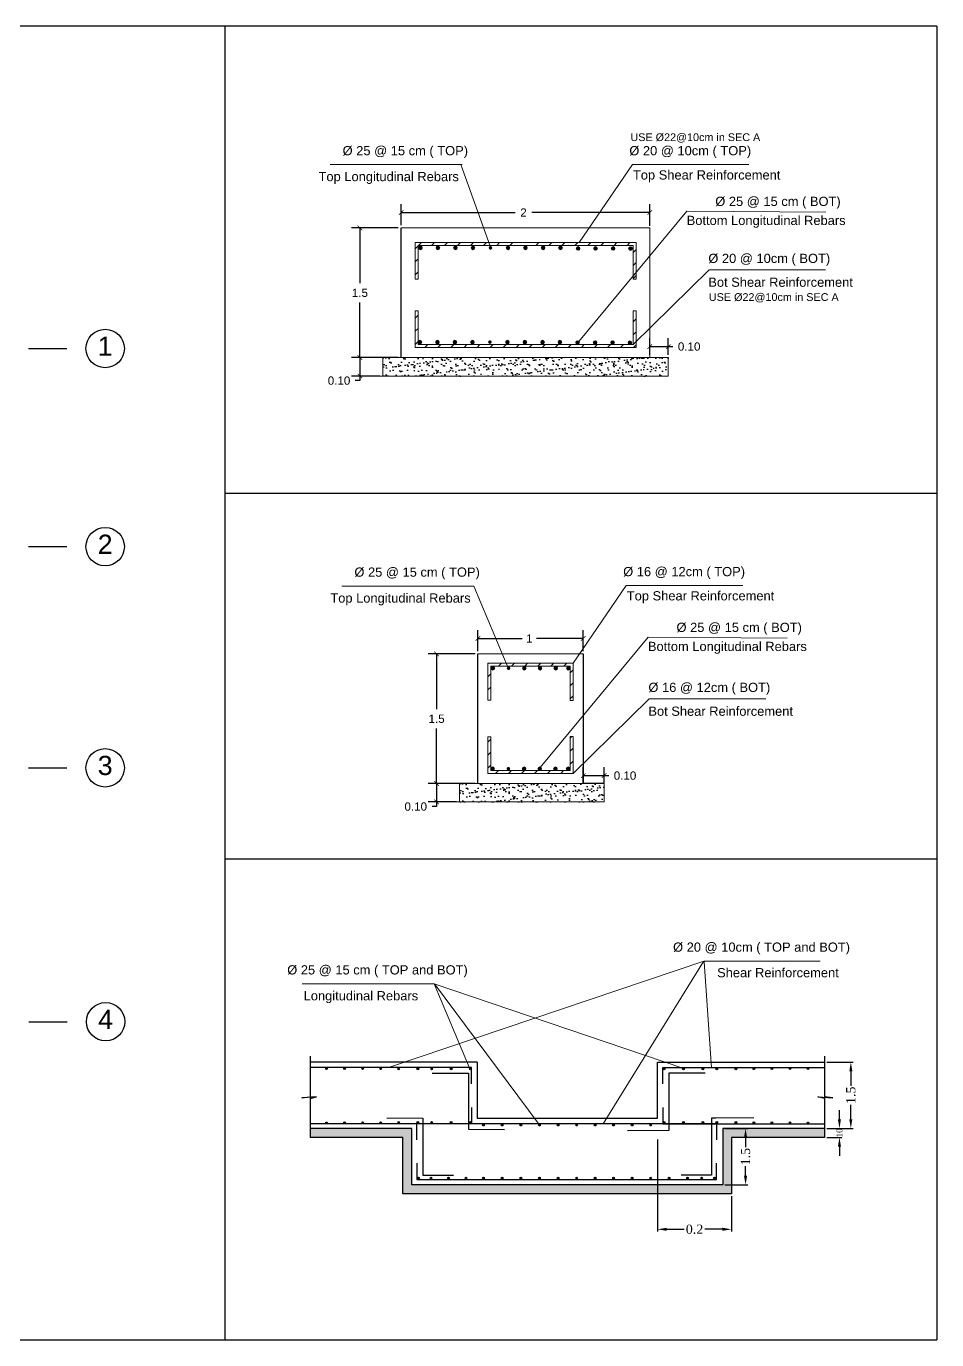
# Model space of a CAD drawing. Header units: metres. Extents: x 158 to 495, y 93 to 262.
# Drawn here: x 410.04 to 429.79, y 145.5 to 174 of the extents above; entities that cross this region are included whole.
import ezdxf
from ezdxf.enums import TextEntityAlignment as Align

# ---------------------------------------------------------------- set-up
doc = ezdxf.new("R2010")
doc.units = ezdxf.units.M
doc.header["$MEASUREMENT"] = 0
doc.styles.add('arial', font='arial.ttf')
doc.styles.get("Standard").update_dxf_attribs({"font": 'arial.ttf'})
doc.styles.add('T', font='times.ttf')
doc.dimstyles.new('STANDARD$0', dxfattribs={"dimtxt": 0.2, "dimasz": 0.2, "dimexe": 0.05, "dimexo": 0.05, "dimgap": 0.05, "dimtad": 0, "dimzin": 0, "dimdsep": 46, "dimtxsty": 'T', "dimcen": 0.05, "dimdle": 0.05, "dimclrd": 256, "dimclre": 256, "dimclrt": 256, "dimadec": 0, "dimazin": 0, "dimtfac": 1, "dimtix": 1, "dimtofl": 0, "dimtmove": 1, "dimatfit": 0, "dimfxl": 0.05, "dimtolj": 1, "dimtzin": 0, "dimlwd": -1, "dimlwe": -1, "dimarcsym": 0})

# ---------------------------------------------------------------- blocks, each defined once
blk = doc.blocks.new('_ArchTick')
at = {"color": 0, "linetype": 'ByBlock', "const_width": 0.15}
blk.add_lwpolyline([(-0.5, -0.5), (0.5, 0.5)], dxfattribs=at)
blk = doc.blocks.new('*D262')
at = {"color": 0, "lineweight": -2, "ltscale": 0.1, "transparency": 16777216}
for p, q in [((418.172, 169.688), (418.172, 170.141)), ((418.172, 169.961), (420.645, 169.961)), ((423.566, 169.961), (421.004, 169.961)), ((423.566, 169.675), (423.566, 170.141))]:
    blk.add_line(p, q, dxfattribs=at)
at = {"layer": 'Defpoints', "color": 0, "ltscale": 0.1, "transparency": 16777216}
for p in [(423.566, 169.961), (418.172, 169.626), (423.566, 169.613)]:
    blk.add_point(p, dxfattribs=at)
at = {"color": 0, "lineweight": -2, "ltscale": 0.1, "transparency": 16777216, "xscale": 0.1, "yscale": 0.1, "zscale": 0.1, "rotation": 180}
blk.add_blockref('_ArchTick', (418.172, 169.961), dxfattribs=at)
at = {"color": 0, "lineweight": -2, "ltscale": 0.1, "transparency": 16777216, "xscale": 0.1, "yscale": 0.1, "zscale": 0.1}
blk.add_blockref('_ArchTick', (423.566, 169.961), dxfattribs=at)
at = {"color": 0, "lineweight": 5, "ltscale": 0.1, "transparency": 16777216, "insert": (420.825, 169.961), "char_height": 0.18, "attachment_point": 5, "style": 'arial'}
blk.add_mtext('\\A1;2', dxfattribs=at)
blk = doc.blocks.new('*D259')
at = {"color": 0, "lineweight": -2, "ltscale": 0.1, "transparency": 16777216}
for p, q in [((418.109, 169.626), (417.096, 169.626)), ((417.276, 169.626), (417.276, 168.43)), ((417.276, 166.813), (417.276, 168.006)), ((418.109, 166.813), (417.096, 166.813))]:
    blk.add_line(p, q, dxfattribs=at)
at = {"layer": 'Defpoints', "color": 0, "ltscale": 0.1, "transparency": 16777216}
for p in [(418.172, 169.626), (417.276, 166.813), (418.172, 166.813)]:
    blk.add_point(p, dxfattribs=at)
at = {"color": 0, "lineweight": -2, "ltscale": 0.1, "transparency": 16777216, "xscale": 0.1, "yscale": 0.1, "zscale": 0.1}
for p, rotation in [((417.276, 169.626), 90), ((417.276, 166.813), 270)]:
    blk.add_blockref('_ArchTick', p, dxfattribs=dict(at, rotation=rotation))
at = {"color": 0, "lineweight": 5, "ltscale": 0.1, "transparency": 16777216, "insert": (417.276, 168.218), "char_height": 0.18, "attachment_point": 5, "style": 'arial'}
blk.add_mtext('\\A1;1.5', dxfattribs=at)
blk = doc.blocks.new('*D260')
at = {"color": 0, "lineweight": -2, "ltscale": 0.1, "transparency": 16777216}
for p, q in [((417.709, 166.813), (417.096, 166.813)), ((417.276, 166.813), (417.276, 166.413)), ((417.709, 166.413), (417.096, 166.413)), ((417.276, 166.313), (417.176, 166.313)), ((417.276, 166.413), (417.276, 166.313))]:
    blk.add_line(p, q, dxfattribs=at)
at = {"layer": 'Defpoints', "color": 0, "ltscale": 0.1, "transparency": 16777216}
for p in [(417.772, 166.813), (417.276, 166.413), (417.772, 166.413)]:
    blk.add_point(p, dxfattribs=at)
at = {"color": 0, "lineweight": -2, "ltscale": 0.1, "transparency": 16777216, "xscale": 0.1, "yscale": 0.1, "zscale": 0.1}
for p, rotation in [((417.276, 166.813), 90), ((417.276, 166.413), 270)]:
    blk.add_blockref('_ArchTick', p, dxfattribs=dict(at, rotation=rotation))
at = {"color": 0, "lineweight": 5, "ltscale": 0.1, "transparency": 16777216, "insert": (416.823, 166.313), "char_height": 0.18, "attachment_point": 5, "style": 'arial'}
blk.add_mtext('\\A1;0.10', dxfattribs=at)
blk = doc.blocks.new('*D261')
at = {"color": 0, "lineweight": -2, "ltscale": 0.1, "transparency": 16777216}
for p, q in [((423.566, 166.875), (423.566, 167.232)), ((423.566, 167.052), (423.966, 167.052)), ((423.966, 166.875), (423.966, 167.232)), ((423.966, 167.052), (424.066, 167.052))]:
    blk.add_line(p, q, dxfattribs=at)
at = {"layer": 'Defpoints', "color": 0, "ltscale": 0.1, "transparency": 16777216}
for p in [(423.566, 167.052), (423.566, 166.813), (423.966, 166.813)]:
    blk.add_point(p, dxfattribs=at)
at = {"color": 0, "lineweight": -2, "ltscale": 0.1, "transparency": 16777216, "xscale": 0.1, "yscale": 0.1, "zscale": 0.1, "rotation": 180}
blk.add_blockref('_ArchTick', (423.566, 167.052), dxfattribs=at)
at = {"color": 0, "lineweight": -2, "ltscale": 0.1, "transparency": 16777216, "xscale": 0.1, "yscale": 0.1, "zscale": 0.1}
blk.add_blockref('_ArchTick', (423.966, 167.052), dxfattribs=at)
at = {"color": 0, "lineweight": 5, "ltscale": 0.1, "transparency": 16777216, "insert": (424.419, 167.052), "char_height": 0.18, "attachment_point": 5, "style": 'arial'}
blk.add_mtext('\\A1;0.10', dxfattribs=at)
blk = doc.blocks.new('*D263')
at = {"color": 0, "lineweight": -2, "ltscale": 0.1, "transparency": 16777216}
for p, q in [((419.836, 160.444), (419.836, 160.897)), ((422.121, 160.444), (422.121, 160.897)), ((419.836, 160.717), (420.798, 160.717)), ((422.121, 160.717), (421.104, 160.717))]:
    blk.add_line(p, q, dxfattribs=at)
at = {"layer": 'Defpoints', "color": 0, "ltscale": 0.1, "transparency": 16777216}
for p in [(422.121, 160.717), (419.836, 160.382), (422.121, 160.382)]:
    blk.add_point(p, dxfattribs=at)
at = {"color": 0, "lineweight": -2, "ltscale": 0.1, "transparency": 16777216, "xscale": 0.1, "yscale": 0.1, "zscale": 0.1, "rotation": 180}
blk.add_blockref('_ArchTick', (419.836, 160.717), dxfattribs=at)
at = {"color": 0, "lineweight": -2, "ltscale": 0.1, "transparency": 16777216, "xscale": 0.1, "yscale": 0.1, "zscale": 0.1}
blk.add_blockref('_ArchTick', (422.121, 160.717), dxfattribs=at)
at = {"color": 0, "lineweight": 5, "ltscale": 0.1, "transparency": 16777216, "insert": (420.951, 160.717), "char_height": 0.18, "attachment_point": 5, "style": 'arial'}
blk.add_mtext('\\A1;1', dxfattribs=at)
blk = doc.blocks.new('*D264')
at = {"color": 0, "lineweight": -2, "ltscale": 0.1, "transparency": 16777216}
for p, q in [((419.774, 160.382), (418.76, 160.382)), ((418.94, 160.382), (418.94, 159.185)), ((418.94, 157.569), (418.94, 158.762)), ((419.774, 157.569), (418.76, 157.569))]:
    blk.add_line(p, q, dxfattribs=at)
at = {"layer": 'Defpoints', "color": 0, "ltscale": 0.1, "transparency": 16777216}
for p in [(419.836, 160.382), (418.94, 157.569), (419.836, 157.569)]:
    blk.add_point(p, dxfattribs=at)
at = {"color": 0, "lineweight": -2, "ltscale": 0.1, "transparency": 16777216, "xscale": 0.1, "yscale": 0.1, "zscale": 0.1}
for p, rotation in [((418.94, 160.382), 90), ((418.94, 157.569), 270)]:
    blk.add_blockref('_ArchTick', p, dxfattribs=dict(at, rotation=rotation))
at = {"color": 0, "lineweight": 5, "ltscale": 0.1, "transparency": 16777216, "insert": (418.94, 158.974), "char_height": 0.18, "attachment_point": 5, "style": 'arial'}
blk.add_mtext('\\A1;1.5', dxfattribs=at)
blk = doc.blocks.new('*D265')
at = {"color": 0, "lineweight": -2, "ltscale": 0.1, "transparency": 16777216}
for p, q in [((419.374, 157.569), (418.76, 157.569)), ((418.94, 157.569), (418.94, 157.169)), ((419.374, 157.169), (418.76, 157.169)), ((418.94, 157.069), (418.84, 157.069)), ((418.94, 157.169), (418.94, 157.069))]:
    blk.add_line(p, q, dxfattribs=at)
at = {"layer": 'Defpoints', "color": 0, "ltscale": 0.1, "transparency": 16777216}
for p in [(419.436, 157.569), (418.94, 157.169), (419.436, 157.169)]:
    blk.add_point(p, dxfattribs=at)
at = {"color": 0, "lineweight": -2, "ltscale": 0.1, "transparency": 16777216, "xscale": 0.1, "yscale": 0.1, "zscale": 0.1}
for p, rotation in [((418.94, 157.569), 90), ((418.94, 157.169), 270)]:
    blk.add_blockref('_ArchTick', p, dxfattribs=dict(at, rotation=rotation))
at = {"color": 0, "lineweight": 5, "ltscale": 0.1, "transparency": 16777216, "insert": (418.487, 157.069), "char_height": 0.18, "attachment_point": 5, "style": 'arial'}
blk.add_mtext('\\A1;0.10', dxfattribs=at)
blk = doc.blocks.new('*D266')
at = {"color": 0, "lineweight": -2, "ltscale": 0.1, "transparency": 16777216}
for p, q in [((422.122, 157.564), (422.122, 157.921)), ((422.574, 157.564), (422.574, 157.921)), ((422.122, 157.741), (422.574, 157.741)), ((422.574, 157.741), (422.674, 157.741))]:
    blk.add_line(p, q, dxfattribs=at)
at = {"layer": 'Defpoints', "color": 0, "ltscale": 0.1, "transparency": 16777216}
for p in [(422.122, 157.741), (422.122, 157.502), (422.574, 157.502)]:
    blk.add_point(p, dxfattribs=at)
at = {"color": 0, "lineweight": -2, "ltscale": 0.1, "transparency": 16777216, "xscale": 0.1, "yscale": 0.1, "zscale": 0.1, "rotation": 180}
blk.add_blockref('_ArchTick', (422.122, 157.741), dxfattribs=at)
at = {"color": 0, "lineweight": -2, "ltscale": 0.1, "transparency": 16777216, "xscale": 0.1, "yscale": 0.1, "zscale": 0.1}
blk.add_blockref('_ArchTick', (422.574, 157.741), dxfattribs=at)
at = {"color": 0, "lineweight": 5, "ltscale": 0.1, "transparency": 16777216, "insert": (423.028, 157.741), "char_height": 0.18, "attachment_point": 5, "style": 'arial'}
blk.add_mtext('\\A1;0.10', dxfattribs=at)
blk = doc.blocks.new('*D270')
at = {"transparency": 16777216}
for p, q in [((427.68, 150.284), (427.68, 150.484)), ((427.405, 150.084), (427.73, 150.084)), ((427.405, 149.891), (427.73, 149.891)), ((427.68, 149.691), (427.68, 149.491))]:
    blk.add_line(p, q, dxfattribs=at)
for points in [[(427.646, 150.284), (427.713, 150.284), (427.68, 150.084)], [(427.646, 149.691), (427.713, 149.691), (427.68, 149.891)]]:
    blk.add_solid(points, dxfattribs=at)
at = {"layer": 'Defpoints', "color": 0, "transparency": 16777216}
for p in [(427.355, 150.084), (427.355, 149.891), (427.68, 149.891)]:
    blk.add_point(p, dxfattribs=at)
at = {"transparency": 16777216, "insert": (427.68, 149.988), "char_height": 0.2, "attachment_point": 5, "rotation": 90, "style": 'T'}
blk.add_mtext('\\A1;{\\H0.65x;10}', dxfattribs=at)
blk = doc.blocks.new('*D271')
at = {"transparency": 16777216}
for p, q in [((427.405, 151.523), (427.977, 151.523)), ((427.927, 151.323), (427.927, 151.011)), ((427.927, 150.284), (427.927, 150.596)), ((427.405, 150.084), (427.977, 150.084))]:
    blk.add_line(p, q, dxfattribs=at)
for points in [[(427.894, 151.323), (427.96, 151.323), (427.927, 151.523)], [(427.893, 150.284), (427.96, 150.284), (427.927, 150.084)]]:
    blk.add_solid(points, dxfattribs=at)
at = {"layer": 'Defpoints', "color": 0, "transparency": 16777216}
for p in [(427.355, 151.523), (427.355, 150.084), (427.927, 150.084)]:
    blk.add_point(p, dxfattribs=at)
at = {"transparency": 16777216, "insert": (427.927, 150.804), "char_height": 0.2, "attachment_point": 5, "rotation": 89.976, "style": 'T'}
blk.add_mtext('\\A1;1.5', dxfattribs=at)
blk = doc.blocks.new('*D272')
at = {"transparency": 16777216}
for p, q in [((425.196, 150.084), (425.693, 150.084)), ((425.643, 149.884), (425.643, 149.679)), ((425.643, 149.059), (425.643, 149.264)), ((425.196, 148.859), (425.693, 148.859))]:
    blk.add_line(p, q, dxfattribs=at)
for points in [[(425.609, 149.884), (425.676, 149.884), (425.643, 150.084)], [(425.609, 149.059), (425.676, 149.059), (425.643, 148.859)]]:
    blk.add_solid(points, dxfattribs=at)
at = {"layer": 'Defpoints', "color": 0, "transparency": 16777216}
for p in [(425.146, 150.084), (425.146, 148.859), (425.643, 148.859)]:
    blk.add_point(p, dxfattribs=at)
at = {"transparency": 16777216, "insert": (425.643, 149.472), "char_height": 0.2, "attachment_point": 5, "rotation": 90, "style": 'T'}
blk.add_mtext('\\A1;1.5', dxfattribs=at)
blk = doc.blocks.new('*D273')
at = {"transparency": 16777216}
for p, q in [((423.733, 149.841), (423.733, 147.845)), ((425.34, 148.615), (425.34, 147.845)), ((423.933, 147.895), (424.313, 147.895)), ((425.14, 147.895), (424.76, 147.895))]:
    blk.add_line(p, q, dxfattribs=at)
for points in [[(423.933, 147.929), (423.933, 147.862), (423.733, 147.895)], [(425.14, 147.929), (425.14, 147.862), (425.34, 147.895)]]:
    blk.add_solid(points, dxfattribs=at)
at = {"layer": 'Defpoints', "color": 0, "transparency": 16777216}
for p in [(423.733, 149.891), (425.34, 148.665), (425.34, 147.895)]:
    blk.add_point(p, dxfattribs=at)
at = {"transparency": 16777216, "insert": (424.536, 147.895), "char_height": 0.2, "attachment_point": 5, "style": 'T'}
blk.add_mtext('\\A1;0.2', dxfattribs=at)

msp = doc.modelspace()

# ---------------------------------------------------------------- hatches: boundary and pattern name
at = {"lineweight": 13, "ltscale": 15}
h = msp.add_hatch(dxfattribs=at)
h.set_pattern_fill('ANSI31', color=256, scale=1.6, style=0)
h.set_pattern_definition([(45, (245570.4469, 36202.80472), (-0.14142135624, 0.14142135624), [])])
h.paths.add_polyline_path([(420.41061, 169.313), (418.47184, 169.313), (418.47184, 168.513), (418.53584, 168.513), (418.53584, 169.249), (420.44537, 169.249)])
h.paths.add_polyline_path([(420.9101, 169.313), (420.9101, 169.249), (423.20189, 169.249), (423.20189, 168.513), (423.26589, 168.513), (423.26589, 169.313)])
h.paths.add_polyline_path([(420.7133, 169.249), (420.7133, 169.313), (420.41061, 169.313), (420.44537, 169.249)])
for points in [[(418.62761, 169.19208, 1), (418.54761, 169.19208, 1)], [(419.00797, 169.19208, 1), (418.92797, 169.19208, 1)], [(419.38829, 169.19208, 1), (419.30829, 169.19208, 1)], [(419.76907, 169.19208, 1), (419.68907, 169.19208, 1)], [(420.14785, 169.19348, 1), (420.06785, 169.19348, 1)], [(420.52865, 169.19208, 1), (420.44865, 169.19208, 1)], [(420.9079, 169.19208, 1), (420.8279, 169.19208, 1)], [(421.29078, 169.19208, 1), (421.21078, 169.19208, 1)], [(421.66734, 169.19208, 1), (421.58734, 169.19208, 1)], [(422.04917, 169.18235, 1), (421.96917, 169.18235, 1)], [(422.42878, 169.18235, 1), (422.34878, 169.18235, 1)], [(422.80883, 169.18235, 1), (422.72883, 169.18235, 1)], [(423.18639, 169.17821, 1), (423.10639, 169.17821, 1)], [(418.61584, 167.14842, 1), (418.53584, 167.14842, 1)], [(418.9962, 167.14842, 1), (418.9162, 167.14842, 1)], [(419.37651, 167.14842, 1), (419.29651, 167.14842, 1)], [(419.7573, 167.14842, 1), (419.6773, 167.14842, 1)], [(420.13608, 167.14982, 1), (420.05608, 167.14982, 1)], [(420.51687, 167.14842, 1), (420.43687, 167.14842, 1)], [(420.89613, 167.14842, 1), (420.81613, 167.14842, 1)], [(421.279, 167.14842, 1), (421.199, 167.14842, 1)], [(421.65556, 167.14842, 1), (421.57556, 167.14842, 1)], [(422.0374, 167.1387, 1), (421.9574, 167.1387, 1)], [(422.41701, 167.1387, 1), (422.33701, 167.1387, 1)], [(422.79706, 167.1387, 1), (422.71706, 167.1387, 1)], [(423.17462, 167.13456, 1), (423.09462, 167.13456, 1)], [(420.20131, 160.07068, 1), (420.12131, 160.07068, 1)], [(420.54174, 160.07208, 1), (420.46174, 160.07208, 1)], [(420.88266, 160.07022, 1), (420.80266, 160.07022, 1)], [(421.22318, 160.07136, 1), (421.14318, 160.07136, 1)], [(421.56364, 160.07068, 1), (421.48364, 160.07068, 1)], [(421.83707, 160.07068, 1), (421.75707, 160.07068, 1)], [(420.19634, 157.88906, 1), (420.11634, 157.88906, 1)], [(420.53677, 157.89046, 1), (420.45677, 157.89046, 1)], [(420.87769, 157.88861, 1), (420.79769, 157.88861, 1)], [(421.21821, 157.88975, 1), (421.13821, 157.88975, 1)], [(421.55867, 157.88906, 1), (421.47867, 157.88906, 1)], [(421.83211, 157.88906, 1), (421.75211, 157.88906, 1)]]:
    msp.add_hatch(color=256, dxfattribs=at).paths.add_polyline_path(points)
h = msp.add_hatch(dxfattribs=at)
h.set_pattern_fill('ANSI31', color=256, scale=1.6, style=0)
h.set_pattern_definition([(45, (245570.4469, 36202.71022), (-0.14142135624, 0.14142135624), [])])
h.paths.add_polyline_path([(423.26589, 167.03143), (420.41061, 167.03143), (420.44537, 167.09543), (423.20189, 167.09543), (423.20189, 167.83143), (423.26589, 167.83143)])
h.paths.add_polyline_path([(420.41061, 167.03143), (418.47184, 167.03143), (418.47184, 167.83143), (418.53584, 167.83143), (418.53584, 167.09543), (420.44537, 167.09543)])
h = msp.add_hatch()
h.set_pattern_fill('AR-SAND', color=256, scale=0.1, style=0)
h.set_pattern_definition([(37.5, (0.93305, 5.55027), (-0.006299336, 0.192682377), [0, -0.152, 0, -0.17, 0, -0.1625]), (7.5, (0.93305, 5.55027), (0.17697767, 0.2822146), [0, -0.082, 0, -0.137, 0, -0.0525]), (327.5, (0.81005, 5.55027), (0.311414186, 0.000565905), [0, -0.05, 0, -0.18, 0, -0.235]), (317.5, (0.81005, 5.55027), (0.30061266, 0.08776756), [0, -0.025, 0, -0.118, 0, -0.135])])
h.paths.add_polyline_path([(423.96589, 166.813), (420.9101, 166.813), (417.77184, 166.813), (417.77184, 166.413), (420.9101, 166.413), (423.96589, 166.413)])
h = msp.add_hatch()
h.set_pattern_fill('ANSI31', color=256, scale=1.6)
h.set_pattern_definition([(45, (2.80077, 1.43211), (-0.14142136, 0.14142136), [])])
h.paths.add_polyline_path([(421.90196, 160.1791), (420.05234, 160.1791), (420.05234, 159.3791), (420.11634, 159.3791), (420.11634, 160.1151), (421.83796, 160.1151), (421.83796, 159.37363), (421.90196, 159.37363)])
h.paths.add_polyline_path([(421.90196, 158.59008), (421.83796, 158.59008), (421.83796, 157.84861), (420.11634, 157.84861), (420.11634, 158.58461), (420.05234, 158.58461), (420.05234, 157.78461), (421.90196, 157.78461)])
h = msp.add_hatch()
h.set_pattern_fill('AR-SAND', color=256, scale=0.1, style=0)
h.set_pattern_definition([(37.5, (2.59726, -3.6938), (-0.006299336, 0.192682377), [0, -0.152, 0, -0.17, 0, -0.1625]), (7.5, (2.59726, -3.6938), (0.17697767, 0.2822146), [0, -0.082, 0, -0.137, 0, -0.0525]), (327.5, (2.47426, -3.6938), (0.311414186, 0.000565905), [0, -0.05, 0, -0.18, 0, -0.235]), (317.5, (2.47426, -3.6938), (0.30061266, 0.08776756), [0, -0.025, 0, -0.118, 0, -0.135])])
h.paths.add_polyline_path([(422.57431, 157.56893), (419.43605, 157.56893), (419.43605, 157.16893), (422.57431, 157.16893)])
at = {"ltscale": 0.6}
for points in [[(416.53327, 151.38198, 1), (416.57251, 151.38198, 1)], [(416.92422, 151.384, 1), (416.96347, 151.384, 1)], [(417.31518, 151.38198, 1), (417.35442, 151.38198, 1)], [(417.70613, 151.37997, 1), (417.74538, 151.37997, 1)], [(418.09708, 151.37795, 1), (418.13633, 151.37795, 1)], [(418.51347, 151.37795, 1), (418.55272, 151.37795, 1)], [(418.81273, 151.37795, 1), (418.85198, 151.37795, 1)], [(419.23463, 151.37795, 1), (419.27388, 151.37795, 1)], [(419.65654, 151.37795, 1), (419.69579, 151.37795, 1)], [(423.89367, 151.37795, -1), (423.85442, 151.37795, -1)], [(424.31557, 151.37795, -1), (424.27633, 151.37795, -1)], [(424.73748, 151.37795, -1), (424.69823, 151.37795, -1)], [(425.03674, 151.37795, -1), (424.99749, 151.37795, -1)], [(425.45312, 151.37795, -1), (425.41388, 151.37795, -1)], [(425.84408, 151.37997, -1), (425.80483, 151.37997, -1)], [(426.23503, 151.38198, -1), (426.19579, 151.38198, -1)], [(426.62599, 151.384, -1), (426.58674, 151.384, -1)], [(427.01694, 151.38198, -1), (426.9777, 151.38198, -1)], [(416.53327, 150.20358, -1), (416.57251, 150.20358, -1)], [(416.92422, 150.2056, -1), (416.96347, 150.2056, -1)], [(417.31518, 150.20761, -1), (417.35442, 150.20761, -1)], [(417.70613, 150.20962, -1), (417.74538, 150.20962, -1)], [(418.09708, 150.21164, -1), (418.13633, 150.21164, -1)], [(418.51347, 150.21164, -1), (418.55272, 150.21164, -1)], [(418.81273, 150.21164, -1), (418.85198, 150.21164, -1)], [(419.23463, 150.21164, -1), (419.27388, 150.21164, -1)], [(419.65654, 150.21164, -1), (419.69579, 150.21164, -1)], [(423.89367, 150.21164, 1), (423.85442, 150.21164, 1)], [(424.31557, 150.21164, 1), (424.27633, 150.21164, 1)], [(424.73748, 150.21164, 1), (424.69823, 150.21164, 1)], [(425.03674, 150.21164, 1), (424.99749, 150.21164, 1)], [(425.45312, 150.21164, 1), (425.41388, 150.21164, 1)], [(425.84408, 150.20962, 1), (425.80483, 150.20962, 1)], [(426.23503, 150.20761, 1), (426.19579, 150.20761, 1)], [(426.62599, 150.2056, 1), (426.58674, 150.2056, 1)], [(427.01694, 150.20358, 1), (426.9777, 150.20358, 1)], [(419.97713, 150.15707, -1), (419.93788, 150.15707, -1)], [(420.38137, 150.15707, -1), (420.34213, 150.15707, -1)], [(420.78562, 150.15707, -1), (420.74637, 150.15707, -1)], [(421.18986, 150.15707, -1), (421.15061, 150.15707, -1)], [(421.59411, 150.15707, -1), (421.55486, 150.15707, -1)], [(421.99835, 150.15707, -1), (421.9591, 150.15707, -1)], [(422.39867, 150.15707, -1), (422.35942, 150.15707, -1)], [(422.39867, 150.15707, -1), (422.35942, 150.15707, -1)], [(422.79899, 150.15707, -1), (422.75974, 150.15707, -1)], [(423.20323, 150.15707, -1), (423.16398, 150.15707, -1)], [(423.60355, 150.15707, -1), (423.5643, 150.15707, -1)], [(423.60355, 150.15707, -1), (423.5643, 150.15707, -1)], [(418.52711, 149.00785, -1), (418.56635, 149.00785, -1)], [(418.79819, 149.0066, -1), (418.83744, 149.0066, -1)], [(419.17775, 149.00785, -1), (419.217, 149.00785, -1)], [(419.55782, 149.00785, -1), (419.59707, 149.00785, -1)], [(419.97713, 149.00785, 1), (419.93788, 149.00785, 1)], [(420.38137, 149.00785, 1), (420.34213, 149.00785, 1)], [(420.78562, 149.00785, 1), (420.74637, 149.00785, 1)], [(421.18986, 149.00785, 1), (421.15061, 149.00785, 1)], [(421.59411, 149.00785, 1), (421.55486, 149.00785, 1)], [(421.99835, 149.00785, 1), (421.9591, 149.00785, 1)], [(422.39867, 149.00785, 1), (422.35942, 149.00785, 1)], [(422.79899, 149.00785, 1), (422.75974, 149.00785, 1)], [(423.20323, 149.00785, 1), (423.16398, 149.00785, 1)], [(423.60355, 149.00785, 1), (423.5643, 149.00785, 1)], [(423.60355, 149.00785, 1), (423.5643, 149.00785, 1)], [(424.00387, 149.00785, 1), (423.96462, 149.00785, 1)], [(424.40419, 149.00785, 1), (424.36494, 149.00785, 1)], [(424.70977, 149.00785, 1), (424.67053, 149.00785, 1)], [(424.98745, 149.00785, 1), (424.9482, 149.00785, 1)]]:
    msp.add_hatch(color=256, dxfattribs=at).paths.add_polyline_path(points)
h = msp.add_hatch()
h.set_pattern_fill('AR-CONC', color=256, scale=0.026892)
h.set_pattern_definition([(50, (299.81132, 145.18097), (0.19288776, -0.0168755), [0.02016923, -0.22186148]), (355, (299.81132, 145.18097), (-0.03731343, 0.20228177), [0.01613538, -0.17748918]), (100.45144, (299.8274, 145.17956), (0.15557434, 0.18540627), [0.0171412, -0.18855324]), (46.1842, (299.81132, 145.23475), (0.28700574, -0.04451194), [0.03025384, -0.3327922]), (96.63564, (299.83523, 145.23104), (0.2513521, 0.2619629), [0.0257118, -0.28283]), (351.18416, (299.81132, 145.23475), (0.2513521, 0.2619629), [0.0242031, -0.2662338]), (21, (299.83821, 145.22131), (0.16052204, -0.10827348), [0.02016923, -0.22186148]), (326, (299.8382, 145.2213), (0.0654331, 0.19500953), [0.01613538, -0.17748918]), (71.45144, (299.85159, 145.21229), (0.22595513, 0.08673605), [0.0171412, -0.18855324]), (37.5, (299.81132, 145.18097), (0.003270065, 0.089522815), [0, -0.1753378, 0, -0.18017841, 0, -0.17816149]), (7.5, (299.81132, 145.18097), (0.07074545, 0.10606638), [0, -0.10272859, 0, -0.17130395, 0, -0.06790306]), (327.5, (299.75135, 145.18097), (0.143557133, -0.006065524), [0, -0.06723075, 0, -0.20975994, 0, -0.27833531]), (317.5, (299.72446, 145.18097), (0.15683218, 0.02692053), [0, -0.08739998, 0, -0.13930212, 0, -0.19765841])])
h.paths.add_polyline_path([(425.14628, 150.08436), (425.14628, 148.85884), (418.40272, 148.85884), (418.40272, 150.08436), (416.19431, 150.08436), (416.19417, 149.89079), (418.20915, 149.89079), (418.20915, 148.66527), (425.33985, 148.66527), (425.33985, 149.89079), (427.35483, 149.89079), (427.35496, 150.08436)])
msp.add_hatch(color=256).paths.add_polyline_path([(422.39867, 149.00785, 1), (422.35942, 149.00785, 1)])

# ---------------------------------------------------------------- linework, layer by layer
for p, q in [((429.79025, 174.00324), (389.47686, 174.00324)), ((414.35033, 145.49882), (414.35033, 174.00324)), ((429.79025, 174.00324), (429.79025, 145.49882)), ((410.08167, 167.00978), (410.91501, 167.00978)), ((410.08167, 167.00978), (410.91501, 167.00978)), ((410.08167, 167.00978), (410.91501, 167.00978)), ((429.79025, 163.86132), (414.35033, 163.86132)), ((410.08167, 162.70978), (410.91501, 162.70978)), ((410.08167, 162.70978), (410.91501, 162.70978)), ((410.08167, 162.70978), (410.91501, 162.70978)), ((422.12063, 160.38185), (422.12063, 157.56893)), ((410.08167, 157.90978), (410.91501, 157.90978)), ((410.08167, 157.90978), (410.91501, 157.90978)), ((410.08167, 157.90978), (410.91501, 157.90978)), ((422.57431, 157.56893), (422.12063, 157.56893)), ((414.35033, 155.93157), (429.79025, 155.93157)), ((410.09159, 152.39978), (410.92492, 152.39978)), ((410.09159, 152.39978), (410.92492, 152.39978)), ((410.09159, 152.39978), (410.92492, 152.39978)), ((389.47686, 145.49882), (429.79025, 145.49882))]:
    msp.add_line(p, q)
at = {"linetype": 'ByBlock', "lineweight": 9}
for p, q in [((419.49383, 171.00103), (416.62692, 171.00103)), ((420.10462, 169.23364), (419.4658, 171.00103)), ((422.03473, 169.313), (423.18689, 171.00026)), ((425.71424, 171.00026), (423.18689, 171.00026)), ((422.02873, 167.16401), (424.37212, 169.99297)), ((424.37212, 169.99297), (427.38669, 169.96976)), ((423.20189, 167.09456), (424.85321, 168.72068)), ((424.85321, 168.72068), (427.38055, 168.72068)), ((419.74944, 161.85475), (416.88252, 161.85475)), ((420.50743, 160.04579), (419.74944, 161.85475)), ((421.90196, 160.1791), (423.05413, 161.86636)), ((425.58147, 161.86636), (423.05413, 161.86636)), ((421.18745, 157.91882), (423.53084, 160.74778)), ((423.53084, 160.74778), (426.54541, 160.72457)), ((421.90196, 157.78461), (423.55328, 159.41073)), ((423.55328, 159.41073), (426.08062, 159.41073)), ((417.9151, 151.41713), (424.73387, 153.71643)), ((422.55622, 150.18273), (424.73153, 153.70704)), ((427.26121, 153.71643), (424.73387, 153.71643)), ((424.90115, 151.4015), (424.74301, 153.70316)), ((418.88996, 153.22293), (416.02304, 153.22293)), ((424.28177, 151.39391), (418.88864, 153.22178)), ((419.64795, 151.41397), (418.88996, 153.22293)), ((421.1618, 150.17266), (418.89417, 153.22096))]:
    msp.add_line(p, q, dxfattribs=at)
at = {"linetype": 'ByBlock'}
for p, q in [((418.17184, 166.813), (418.17184, 169.62592)), ((419.83605, 157.56893), (419.83605, 160.38185))]:
    msp.add_line(p, q, dxfattribs=at)
at = {"linetype": 'ByBlock', "lineweight": 13}
for p, q in [((418.17184, 169.62592), (420.9101, 169.62592)), ((420.9101, 169.62592), (423.56589, 169.62592)), ((423.56589, 169.62592), (423.56589, 166.813)), ((419.83605, 160.38185), (422.12063, 160.38185))]:
    msp.add_line(p, q, dxfattribs=at)
at = {"lineweight": 13, "ltscale": 15}
for p, q in [((418.47184, 169.313), (420.87267, 169.313)), ((418.47184, 168.513), (418.47184, 169.313)), ((418.53584, 169.249), (420.9101, 169.249)), ((418.53584, 168.513), (418.53584, 169.249)), ((420.87267, 169.313), (423.26589, 169.313)), ((420.9101, 169.249), (423.20189, 169.249)), ((423.20189, 168.513), (423.20189, 169.249)), ((423.26589, 168.513), (423.26589, 169.313)), ((418.47184, 168.513), (418.53584, 168.513)), ((423.26589, 168.513), (423.20189, 168.513)), ((418.47184, 167.83056), (418.47184, 167.03056)), ((418.47184, 167.83056), (418.53584, 167.83056)), ((418.53584, 167.83056), (418.53584, 167.09456)), ((423.20189, 167.83056), (423.20189, 167.09456)), ((423.26589, 167.83056), (423.20189, 167.83056)), ((423.26589, 167.83056), (423.26589, 167.03056)), ((418.53584, 167.09456), (420.9101, 167.09456)), ((420.9101, 167.09456), (423.20189, 167.09456)), ((418.47184, 167.03056), (420.9101, 167.03056)), ((420.9101, 167.03056), (423.26589, 167.03056)), ((420.05234, 160.1791), (421.90196, 160.1791)), ((420.05234, 159.3791), (420.05234, 160.1791)), ((420.11634, 160.1151), (421.83796, 160.1151)), ((420.11634, 159.3791), (420.11634, 160.1151)), ((421.83796, 159.37363), (421.83796, 160.1151)), ((421.90196, 159.37363), (421.90196, 160.1791)), ((420.05234, 159.3791), (420.11634, 159.3791)), ((421.83796, 159.37363), (421.90196, 159.37363)), ((420.05234, 158.58461), (420.05234, 157.78461)), ((420.05234, 158.58461), (420.11634, 158.58461)), ((420.11634, 158.58461), (420.11634, 157.84861)), ((421.83796, 158.59008), (421.83796, 157.84861)), ((421.83796, 158.59008), (421.90196, 158.59008)), ((421.90196, 158.59008), (421.90196, 157.78461)), ((420.05234, 157.78461), (421.90196, 157.78461)), ((420.11634, 157.84861), (421.83796, 157.84861))]:
    msp.add_line(p, q, dxfattribs=at)
at = {"linetype": 'ByBlock', "lineweight": 18}
for p, q in [((420.9101, 166.813), (417.37184, 166.813)), ((417.77184, 166.413), (417.77184, 166.813)), ((423.96589, 166.813), (420.9101, 166.813)), ((423.96589, 166.813), (423.96589, 166.413)), ((420.9101, 166.413), (417.37184, 166.413)), ((423.96589, 166.413), (420.9101, 166.413)), ((422.12063, 157.56893), (419.03605, 157.56893)), ((419.43605, 157.16893), (419.43605, 157.56893)), ((422.57431, 157.56893), (422.57431, 157.16893)), ((422.57431, 157.16893), (419.03605, 157.16893))]:
    msp.add_line(p, q, dxfattribs=at)
at = {"ltscale": 0.6}
for p, q in [((419.81714, 151.52332), (416.19478, 151.52332)), ((419.81714, 150.30607), (423.73307, 150.30607))]:
    msp.add_line(p, q, dxfattribs=at)
at = {"linetype": 'Continuous'}
msp.add_line((423.73307, 151.52332), (423.80122, 151.52332), dxfattribs=at)
for points in [[(416.19478, 151.65428), (416.19478, 150.73064), (416.33597, 150.76766), (416.01639, 150.74793), (416.19478, 150.76914), (416.19417, 149.89079)], [(427.35543, 151.65428), (427.35543, 150.73064), (427.21424, 150.76766), (427.53382, 150.74793), (427.35543, 150.76914), (427.35483, 149.89079)]]:
    msp.add_lwpolyline(points)
at = {"ltscale": 0.6}
for points in [[(419.6994, 151.05235), (419.6994, 151.40558), (416.19478, 151.40558)], [(419.81714, 151.52332), (419.81714, 150.30607)], [(423.73307, 150.30607), (423.73307, 151.52332), (427.35543, 151.52332)], [(423.85081, 151.05235), (423.85081, 151.40558), (427.35543, 151.40558)], [(418.84512, 151.28652), (419.63006, 151.28652), (419.63006, 150.30607)], [(424.76274, 151.28652), (423.9778, 151.28652), (423.9778, 150.30607)], [(419.6994, 150.53724), (419.6994, 150.18402), (416.19478, 150.18402)], [(423.85081, 150.53724), (423.85081, 150.18402), (427.35543, 150.18402)], [(417.85865, 150.31381), (418.64359, 150.30607), (418.64359, 150.30607)], [(418.64299, 150.30607), (418.64299, 149.06849), (419.30528, 149.06849)], [(419.62946, 150.30607), (419.62946, 150.07039), (420.41439, 150.06323)], [(423.9772, 150.30607), (423.9772, 150.04193), (423.08326, 150.03477)], [(424.90602, 150.30607), (424.90602, 149.06849), (424.24372, 149.06849)], [(425.82534, 150.31623), (424.99904, 150.30485), (424.90662, 150.30607)], [(427.35483, 150.08436), (425.14628, 150.08436), (425.14628, 148.85884), (418.40272, 148.85884), (418.40272, 150.08436), (416.19417, 150.08436)], [(418.51189, 149.83511), (418.51189, 150.18833), (425.01128, 150.18833), (425.01128, 149.83511)], [(427.35483, 149.89079), (425.33985, 149.89079), (425.33985, 148.66527), (418.20915, 148.66527), (418.20915, 149.89079), (416.19417, 149.89079)], [(418.51189, 149.32981), (418.51189, 148.97658), (425.01128, 148.97658), (425.01128, 149.32981)]]:
    msp.add_lwpolyline(points, dxfattribs=at)
at = {"lineweight": 13, "ltscale": 15}
for centre in [(418.58761, 169.19208), (418.96797, 169.19208), (419.34829, 169.19208), (419.72907, 169.19208), (420.48865, 169.19208), (420.8679, 169.19208), (421.25078, 169.19208), (421.62734, 169.19208), (422.00917, 169.18235), (422.38878, 169.18235), (422.76883, 169.18235), (423.14639, 169.17821), (418.57584, 167.14842), (418.9562, 167.14842), (419.33651, 167.14842), (419.7173, 167.14842), (420.47687, 167.14842), (420.85613, 167.14842), (421.239, 167.14842), (421.61556, 167.14842), (421.9974, 167.1387), (422.37701, 167.1387), (422.75706, 167.1387), (423.13462, 167.13456), (420.16131, 160.07068), (420.84266, 160.07022), (421.18318, 160.07136), (421.52364, 160.07068), (421.79707, 160.07068), (420.15634, 157.88906), (420.83769, 157.88861), (421.17821, 157.88975), (421.51867, 157.88906), (421.79211, 157.88906)]:
    msp.add_circle(centre, 0.04, dxfattribs=at)
for centre, radius in [((411.74834, 167.00978), 0.41667), ((411.74834, 167.00978), 0.41667), ((411.74834, 167.00978), 0.41667), ((411.74834, 162.70978), 0.41667), ((411.74834, 162.70978), 0.41667), ((411.74834, 162.70978), 0.41667), ((411.74834, 157.90978), 0.41667), ((411.74834, 157.90978), 0.41667), ((411.74834, 157.90978), 0.41667), ((411.75826, 152.39978), 0.41667), ((411.75826, 152.39978), 0.41667), ((411.75826, 152.39978), 0.41667), ((422.37904, 149.00785), 0.01962)]:
    msp.add_circle(centre, radius)
at = {"ltscale": 0.6}
for centre in [(416.55289, 151.38198), (416.94384, 151.384), (417.3348, 151.38198), (417.72575, 151.37997), (418.11671, 151.37795), (418.5331, 151.37795), (418.83235, 151.37795), (419.25426, 151.37795), (419.67616, 151.37795), (423.87405, 151.37795), (424.29595, 151.37795), (424.71786, 151.37795), (425.01711, 151.37795), (425.4335, 151.37795), (425.82446, 151.37997), (426.21541, 151.38198), (426.60636, 151.384), (426.99732, 151.38198), (416.55289, 150.20358), (416.94384, 150.2056), (417.3348, 150.20761), (417.72575, 150.20962), (418.11671, 150.21164), (418.5331, 150.21164), (418.83235, 150.21164), (419.25426, 150.21164), (419.67616, 150.21164), (423.87405, 150.21164), (424.29595, 150.21164), (424.71786, 150.21164), (425.01711, 150.21164), (425.4335, 150.21164), (425.82446, 150.20962), (426.21541, 150.20761), (426.60636, 150.2056), (426.99732, 150.20358), (419.95751, 150.15707), (420.36175, 150.15707), (420.76599, 150.15707), (421.17024, 150.15707), (421.57448, 150.15707), (421.97873, 150.15707), (422.37904, 150.15707), (422.37904, 150.15707), (422.77936, 150.15707), (423.18361, 150.15707), (423.58392, 150.15707), (423.58392, 150.15707), (418.54673, 149.00785), (418.81782, 149.0066), (419.19738, 149.00785), (419.57744, 149.00785), (419.95751, 149.00785), (420.36175, 149.00785), (420.76599, 149.00785), (421.17024, 149.00785), (421.57448, 149.00785), (421.97873, 149.00785), (422.37904, 149.00785), (422.77936, 149.00785), (423.18361, 149.00785), (423.58392, 149.00785), (423.58392, 149.00785), (423.98424, 149.00785), (424.38456, 149.00785), (424.69015, 149.00785), (424.96782, 149.00785)]:
    msp.add_circle(centre, 0.01962, dxfattribs=at)

# ---------------------------------------------------------------- texts
at = {"linetype": 'ByBlock', "lineweight": 9, "style": 'arial'}
for s, height, p in [('USE %%C22@10cm in SEC A ', 0.16776, (424.58562, 171.58321)), (' %%C 25 @ 15 cm ( TOP)', 0.2, (418.22201, 171.2791)), ('%%C 20 @ 10cm ( TOP)', 0.2, (424.44242, 171.27832)), ('Top Longitudinal Rebars', 0.2, (417.90063, 170.71688)), ('Top Shear Reinforcement', 0.2, (424.79863, 170.75234)), (' %%C 25 @ 15 cm ( BOT)', 0.2, (426.30746, 170.17882)), ('Bottom Longitudinal Rebars', 0.2, (426.08949, 169.76525)), ('%%C 20 @ 10cm ( BOT)', 0.2, (426.15669, 168.94147)), ('Bot Shear Reinforcement', 0.2, (426.40288, 168.45301)), ('USE %%C22@10cm in SEC A ', 0.16776, (426.28735, 168.11404)), (' %%C 25 @ 15 cm ( TOP)', 0.2, (418.47761, 162.13281)), ('%%C 16 @ 12cm ( TOP)', 0.2, (424.30965, 162.14442)), ('Top Longitudinal Rebars', 0.2, (418.15623, 161.5706)), ('Top Shear Reinforcement', 0.2, (424.66586, 161.61843)), (' %%C 25 @ 15 cm ( BOT)', 0.2, (425.46618, 160.93363)), ('Bottom Longitudinal Rebars', 0.2, (425.24821, 160.52006)), ('%%C 16 @ 12cm ( BOT)', 0.2, (424.85676, 159.63152)), ('Bot Shear Reinforcement', 0.2, (425.10295, 159.14306)), ('%%C 20 @ 10cm ( TOP and BOT)', 0.2, (425.98939, 153.99449)), (' %%C 25 @ 15 cm ( TOP and BOT)', 0.2, (417.61814, 153.50099)), ('Shear Reinforcement', 0.2, (426.34561, 153.46851)), ('Longitudinal Rebars', 0.2, (417.29676, 152.93877))]:
    msp.add_text(s, height=height, dxfattribs=at).set_placement(p, align=Align.MIDDLE)
for s, p in [('1', (411.74834, 166.85353)), ('1', (411.74834, 166.85353)), ('1', (411.74834, 166.85353)), ('2', (411.74834, 162.55353)), ('2', (411.74834, 162.55353)), ('2', (411.74834, 162.55353)), ('3', (411.74834, 157.75353)), ('3', (411.74834, 157.75353)), ('3', (411.74834, 157.75353)), ('4', (411.75826, 152.24353)), ('4', (411.75826, 152.24353)), ('4', (411.75826, 152.24353))]:
    msp.add_text(s, height=0.41667).set_placement(p, align=Align.CENTER)

# ---------------------------------------------------------------- dimensions: what is measured, and where the dimension line sits
at = {"lineweight": 5, "ltscale": 0.1}
for base, p1, p2, text, override, picture, middle in [((423.56589, 169.96073), (418.17184, 169.62592), (423.56589, 169.613), '2', {"dimtxt": 0.18, "dimasz": 0.1, "dimexe": 0.18, "dimexo": 0.0625, "dimgap": 0.12, "dimtih": 1, "dimtoh": 1, "dimlfac": 0.25, "dimtxsty": 'arial', "dimblk1": 'ArchTick', "dimblk2": 'ArchTick', "dimsah": 1, "dimcen": 0.09, "dimdle": 0, "dimclrd": 0, "dimclre": 0, "dimclrt": 0, "dimtix": 0, "dimtmove": 0, "dimatfit": 3, "dimlwd": 65534, "dimlwe": 65534}, '*D262', (420.82487, 169.96073)), ((422.12063, 160.71667), (419.83605, 160.38185), (422.12063, 160.38185), '1', {"dimtxt": 0.18, "dimasz": 0.1, "dimexe": 0.18, "dimexo": 0.0625, "dimgap": 0.12, "dimtih": 1, "dimtoh": 1, "dimlfac": 0.25, "dimtxsty": 'arial', "dimblk1": 'ArchTick', "dimblk2": 'ArchTick', "dimsah": 1, "dimcen": 0.09, "dimdle": 0, "dimclrd": 0, "dimclre": 0, "dimclrt": 0, "dimtix": 0, "dimtmove": 0, "dimatfit": 3, "dimlwd": 65534, "dimlwe": 65534}, '*D263', (420.95079, 160.71667)), ((422.12235, 157.74094), (422.57431, 157.50168), (422.12235, 157.50168), '0.10', {"dimscale": 1, "dimtxt": 0.18, "dimasz": 0.1, "dimexe": 0.18, "dimexo": 0.0625, "dimgap": 0.12, "dimtih": 1, "dimtoh": 1, "dimlfac": 0.25, "dimtxsty": 'arial', "dimblk1": 'ArchTick', "dimblk2": 'ArchTick', "dimsah": 1, "dimcen": 0.09, "dimdle": 0, "dimse1": 0, "dimse2": 0, "dimclrd": 0, "dimclre": 0, "dimclrt": 0, "dimtix": 0, "dimtmove": 0, "dimatfit": 3, "dimlwd": 65534, "dimlwe": 65534}, '*D266', (423.02778, 157.74094))]:
    dim = msp.add_linear_dim(base=base, p1=p1, p2=p2, text=text, dimstyle='STANDARD$0', override=override, dxfattribs=at)
    dim.commit()
    dim.dimension.update_dxf_attribs({"geometry": picture, "text_midpoint": middle, "dimtype": 160})
for base, p1, p2, picture, middle in [((417.27606, 166.813), (418.17184, 169.62592), (418.17184, 166.813), '*D259', (417.27606, 168.21766)), ((418.94027, 157.56893), (419.83605, 160.38185), (419.83605, 157.56893), '*D264', (418.94027, 158.97359))]:
    dim = msp.add_linear_dim(base=base, p1=p1, p2=p2, angle=90, text='1.5', dimstyle='STANDARD$0', override={"dimscale": 1, "dimtxt": 0.18, "dimasz": 0.1, "dimexe": 0.18, "dimexo": 0.0625, "dimgap": 0.12, "dimtih": 1, "dimtoh": 1, "dimlfac": 0.25, "dimtxsty": 'arial', "dimblk1": 'ArchTick', "dimblk2": 'ArchTick', "dimsah": 1, "dimcen": 0.09, "dimdle": 0, "dimse1": 0, "dimse2": 0, "dimclrd": 0, "dimclre": 0, "dimclrt": 0, "dimtix": 0, "dimtmove": 0, "dimatfit": 3, "dimlwd": 65534, "dimlwe": 65534}, dxfattribs=at)
    dim.commit()
    dim.dimension.update_dxf_attribs({"geometry": picture, "text_midpoint": middle, "dimtype": 160})
dim = msp.add_linear_dim(base=(423.56589, 167.05225), p1=(423.96589, 166.813), p2=(423.56589, 166.813), dimstyle='STANDARD$0', override={"dimscale": 1, "dimtxt": 0.18, "dimasz": 0.1, "dimexe": 0.18, "dimexo": 0.0625, "dimgap": 0.12, "dimtih": 1, "dimtoh": 1, "dimlfac": 0.25, "dimtxsty": 'arial', "dimblk1": 'ArchTick', "dimblk2": 'ArchTick', "dimsah": 1, "dimcen": 0.09, "dimdle": 0, "dimse1": 0, "dimse2": 0, "dimclrd": 0, "dimclre": 0, "dimclrt": 0, "dimtix": 0, "dimtmove": 0, "dimatfit": 3, "dimlwd": 65534, "dimlwe": 65534}, dxfattribs=at)
dim.commit()
dim.dimension.update_dxf_attribs({"geometry": '*D261', "text_midpoint": (424.41936, 167.05225), "dimtype": 160})
for base, p1, p2, picture, middle in [((417.27606, 166.413), (417.77184, 166.813), (417.77184, 166.413), '*D260', (416.82259, 166.313)), ((418.94027, 157.16893), (419.43605, 157.56893), (419.43605, 157.16893), '*D265', (418.4868, 157.06893))]:
    dim = msp.add_linear_dim(base=base, p1=p1, p2=p2, angle=90, dimstyle='STANDARD$0', override={"dimscale": 1, "dimtxt": 0.18, "dimasz": 0.1, "dimexe": 0.18, "dimexo": 0.0625, "dimgap": 0.12, "dimtih": 1, "dimtoh": 1, "dimlfac": 0.25, "dimtxsty": 'arial', "dimblk1": 'ArchTick', "dimblk2": 'ArchTick', "dimsah": 1, "dimcen": 0.09, "dimdle": 0, "dimse1": 0, "dimse2": 0, "dimclrd": 0, "dimclre": 0, "dimclrt": 0, "dimtix": 0, "dimtmove": 0, "dimatfit": 3, "dimlwd": 65534, "dimlwe": 65534}, dxfattribs=at)
    dim.commit()
    dim.dimension.update_dxf_attribs({"geometry": picture, "text_midpoint": middle})
dim = msp.add_aligned_dim(p1=(427.35543, 151.52332), p2=(427.35483, 150.08436), distance=0.5718, text='1.5', dimstyle='STANDARD$0')
dim.commit()
dim.dimension.update_dxf_attribs({"geometry": '*D271', "text_midpoint": (427.92693, 150.8036)})
for base, p1, p2, text, picture, middle in [((427.67977, 149.89079), (427.35483, 150.08436), (427.35483, 149.89079), '{\\H0.65x;10}', '*D270', (427.67977, 149.98758)), ((425.64269, 148.85884), (425.14628, 150.08436), (425.14628, 148.85884), '1.5', '*D272', (425.64269, 149.4716))]:
    dim = msp.add_linear_dim(base=base, p1=p1, p2=p2, angle=90, text=text, dimstyle='STANDARD$0')
    dim.commit()
    dim.dimension.update_dxf_attribs({"geometry": picture, "text_midpoint": middle})
dim = msp.add_linear_dim(base=(425.33985, 147.89519), p1=(423.73307, 149.89079), p2=(425.33985, 148.66527), text='0.2', dimstyle='STANDARD$0')
dim.commit()
dim.dimension.update_dxf_attribs({"geometry": '*D273', "text_midpoint": (424.53646, 147.89519)})

doc.saveas('drawing.dxf')
